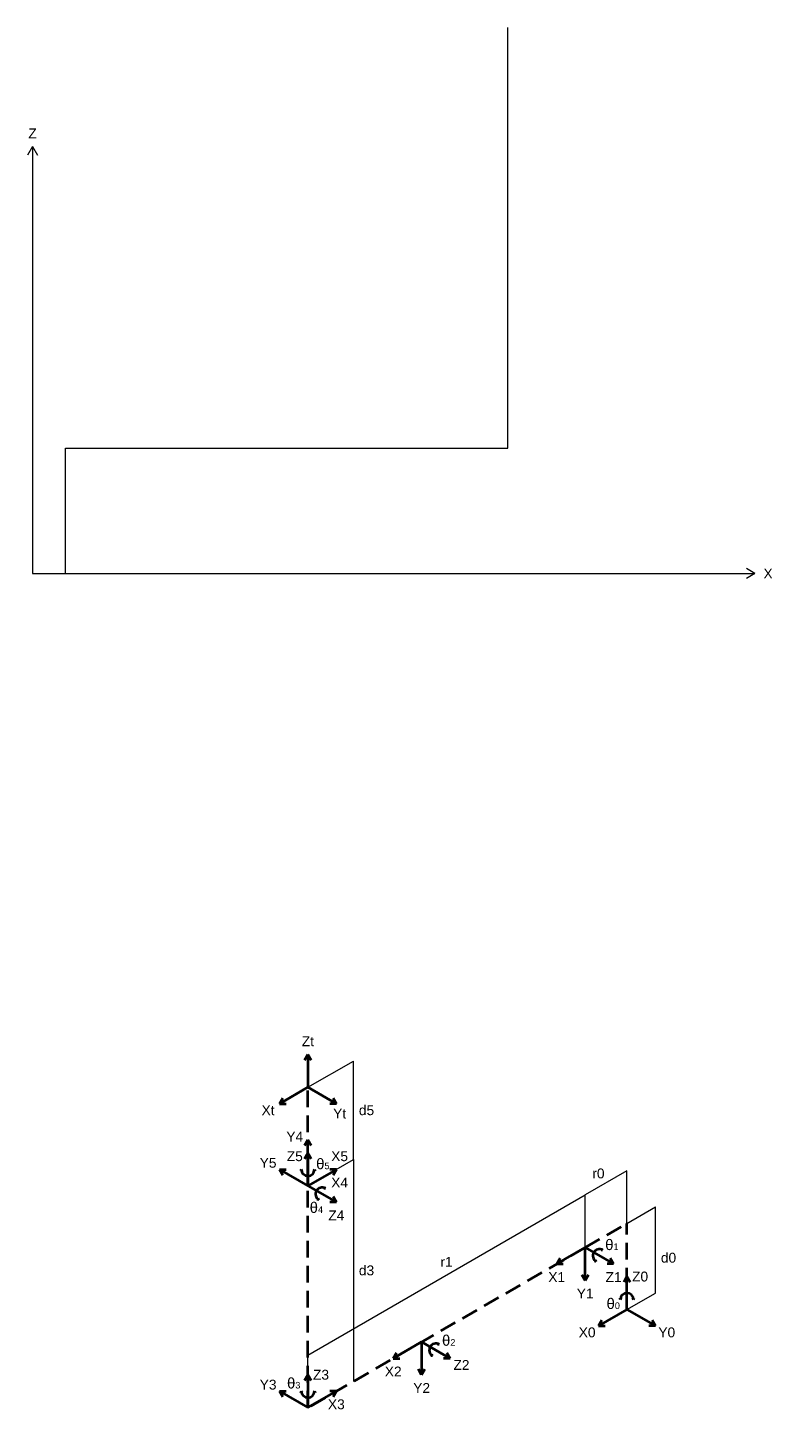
# Model space of a CAD drawing. Header units: millimetres. Extents: x 228 to 8791, y 273 to 5008.
# Drawn here: x 783 to 1917, y 2905 to 5008 of the extents above; entities that cross this region are included whole.
import ezdxf

# ---------------------------------------------------------------- set-up
doc = ezdxf.new("R2010")
doc.units = ezdxf.units.MM
doc.linetypes.add('DASHEDX2', pattern=[38.1, 25.4, -12.7])
for name, color, linetype, lineweight in [('Com Normal', 7, 'DASHEDX2', 70), ('Joint Direction', 5, 'Continuous', 70), ('X Axis', 1, 'Continuous', 70), ('Y Axis', 2, 'Continuous', 70), ('Z Axis', 3, 'Continuous', 70)]:
    doc.layers.add(name, color=color, linetype=linetype, lineweight=lineweight)
doc.layers.add('Link', color=7, linetype='Continuous')
doc.styles.get("Standard").update_dxf_attribs({"font": 'arial.ttf'})

msp = doc.modelspace()

# ---------------------------------------------------------------- linework, layer by layer
for p, q in [((1514.322, 4368.046), (1514.322, 5008.046)), ((790.822, 4827.046), (783.322, 4814.056)), ((790.822, 4827.046), (790.822, 4177.046)), ((790.822, 4827.046), (798.322, 4814.056)), ((790.822, 4177.046), (1890.822, 4177.046)), ((1890.822, 4177.046), (1877.832, 4184.546)), ((1890.822, 4177.046), (1877.832, 4169.546)), ((1210.1, 3394.979), (1279.382, 3434.979)), ((1279.382, 3284.979), (1279.382, 3434.979)), ((1210.1, 3244.979), (1279.382, 3284.979)), ((1279.382, 3284.979), (1279.382, 2947.356)), ((1695.941, 3267.856), (1632.288, 3231.106)), ((1695.941, 3187.856), (1695.941, 3267.856)), ((1210.1, 2987.356), (1632.288, 3231.106)), ((1632.288, 3151.106), (1632.288, 3231.106)), ((1695.941, 3187.856), (1739.242, 3212.856)), ((1739.242, 3081.856), (1739.242, 3212.856)), ((1695.941, 3056.856), (1739.242, 3081.856)), ((1210.1, 2907.356), (1210.1, 2987.356))]:
    msp.add_line(p, q)
at = {"layer": 'Com Normal'}
for p, q in [((1210.1, 2907.356), (1210.1, 3394.979)), ((1632.288, 3151.106), (1695.941, 3187.856)), ((1695.941, 3056.856), (1695.941, 3187.856)), ((1632.288, 3151.106), (1210.1, 2907.356))]:
    msp.add_line(p, q, dxfattribs=at)
at = {"layer": 'Joint Direction'}
for p, q in [((1200.1, 3269.979), (1199.044, 3267.714)), ((1200.1, 3269.979), (1201.534, 3267.931)), ((1220.1, 3269.979), (1218.666, 3267.931)), ((1220.1, 3269.979), (1221.157, 3267.714)), ((1236.751, 3241.14), (1234.26, 3240.922)), ((1236.751, 3241.14), (1235.317, 3243.188)), ((1226.751, 3223.819), (1224.26, 3224.037)), ((1226.751, 3223.819), (1225.694, 3226.085)), ((1658.938, 3147.267), (1656.448, 3147.049)), ((1658.938, 3147.267), (1657.504, 3149.315)), ((1648.938, 3129.946), (1646.448, 3130.164)), ((1648.938, 3129.946), (1647.882, 3132.212)), ((1685.941, 3071.856), (1684.884, 3074.122)), ((1685.941, 3071.856), (1687.375, 3073.904)), ((1705.941, 3071.856), (1704.507, 3073.904)), ((1705.941, 3071.856), (1706.997, 3074.122)), ((1399.956, 2986.196), (1398.9, 2988.462)), ((1409.956, 3003.517), (1407.466, 3003.299)), ((1409.956, 3003.517), (1408.522, 3005.565)), ((1399.956, 2986.196), (1397.466, 2986.414)), ((1200.1, 2932.356), (1199.044, 2930.091)), ((1200.1, 2932.356), (1201.534, 2930.308)), ((1220.1, 2932.356), (1218.666, 2930.308)), ((1220.1, 2932.356), (1221.157, 2930.091))]:
    msp.add_line(p, q, dxfattribs=at)
for centre, start, end in [((1210.1, 3269.979), 180, 0), ((1231.751, 3232.479), 60, 240), ((1653.938, 3138.606), 60, 240), ((1695.941, 3071.856), 0, 180), ((1404.956, 2994.856), 60, 240), ((1210.1, 2932.356), 180, 0)]:
    msp.add_arc(centre, 10, start, end, dxfattribs=at)
at = {"layer": 'Link'}
for p, q in [((840.822, 4177.046), (840.822, 4368.046)), ((840.822, 4368.046), (864.322, 4368.046)), ((864.322, 4368.046), (1514.322, 4368.046))]:
    msp.add_line(p, q, dxfattribs=at)
at = {"layer": 'X Axis'}
for p, q in [((1166.799, 3369.979), (1210.1, 3394.979)), ((1166.799, 3369.979), (1171.799, 3378.64)), ((1166.799, 3369.979), (1176.799, 3369.979)), ((1253.402, 3269.979), (1210.1, 3244.979)), ((1253.402, 3269.979), (1243.402, 3269.979)), ((1253.402, 3269.979), (1248.402, 3261.319)), ((1588.986, 3126.106), (1632.288, 3151.106)), ((1588.986, 3126.106), (1593.986, 3134.767)), ((1588.986, 3126.106), (1598.986, 3126.106)), ((1695.941, 3056.856), (1652.639, 3031.856)), ((1652.639, 3031.856), (1657.639, 3040.517)), ((1652.639, 3031.856), (1662.639, 3031.856)), ((1340.004, 2982.356), (1383.305, 3007.356)), ((1340.004, 2982.356), (1345.004, 2991.017)), ((1340.004, 2982.356), (1350.004, 2982.356)), ((1210.1, 2907.356), (1253.402, 2932.356)), ((1253.402, 2932.356), (1243.402, 2932.356)), ((1253.402, 2932.356), (1248.402, 2923.696))]:
    msp.add_line(p, q, dxfattribs=at)
at = {"layer": 'Y Axis'}
for p, q in [((1210.1, 3394.979), (1253.402, 3369.979)), ((1253.402, 3369.979), (1243.402, 3369.979)), ((1253.402, 3369.979), (1248.402, 3378.64)), ((1210.1, 3314.979), (1205.1, 3306.319)), ((1210.1, 3244.979), (1210.1, 3314.979)), ((1210.1, 3314.979), (1215.1, 3306.319)), ((1166.799, 3269.979), (1210.1, 3244.979)), ((1166.799, 3269.979), (1171.799, 3261.319)), ((1166.799, 3269.979), (1176.799, 3269.979)), ((1632.288, 3101.106), (1632.288, 3151.106)), ((1632.288, 3101.106), (1627.288, 3109.767)), ((1632.288, 3101.106), (1637.288, 3109.767)), ((1695.941, 3056.856), (1739.242, 3031.856)), ((1739.242, 3031.856), (1729.242, 3031.856)), ((1739.242, 3031.856), (1734.242, 3040.517)), ((1383.305, 3007.356), (1383.305, 2957.356)), ((1383.305, 2957.356), (1378.305, 2966.017)), ((1383.305, 2957.356), (1388.305, 2966.017)), ((1166.799, 2932.356), (1210.1, 2907.356)), ((1166.799, 2932.356), (1171.799, 2923.696)), ((1166.799, 2932.356), (1176.799, 2932.356))]:
    msp.add_line(p, q, dxfattribs=at)
at = {"layer": 'Z Axis'}
for p, q in [((1210.1, 3444.979), (1205.1, 3436.319)), ((1210.1, 3444.979), (1210.1, 3394.979)), ((1210.1, 3444.979), (1215.1, 3436.319)), ((1210.1, 3294.979), (1205.1, 3286.319)), ((1210.1, 3294.979), (1210.1, 3244.979)), ((1210.1, 3294.979), (1215.1, 3286.319)), ((1210.1, 3244.979), (1253.402, 3219.979)), ((1253.402, 3219.979), (1243.402, 3219.979)), ((1253.402, 3219.979), (1248.402, 3228.64)), ((1632.288, 3151.106), (1675.589, 3126.106)), ((1675.589, 3126.106), (1670.589, 3134.767)), ((1675.589, 3126.106), (1665.589, 3126.106)), ((1695.941, 3106.856), (1690.941, 3098.196)), ((1695.941, 3056.856), (1695.941, 3106.856)), ((1695.941, 3106.856), (1700.941, 3098.196)), ((1383.305, 3007.356), (1426.607, 2982.356)), ((1426.607, 2982.356), (1421.607, 2991.017)), ((1426.607, 2982.356), (1416.607, 2982.356)), ((1210.1, 2957.356), (1205.1, 2948.696)), ((1210.1, 2957.356), (1210.1, 2907.356)), ((1210.1, 2957.356), (1215.1, 2948.696))]:
    msp.add_line(p, q, dxfattribs=at)

# ---------------------------------------------------------------- texts
at = {"char_height": 15, "attachment_point": 5}
for s, insert in [('\\pxqc;Z', (790.822, 4847.046)), ('\\pxqc;X', (1910.822, 4177.046)), ('\\pxqc;Zt', (1210.1, 3464.979)), ('\\pxqc;Xt', (1149.479, 3359.979)), ('\\pxqc;d5', (1299.382, 3359.979)), ('\\pxqc;Yt', (1258.402, 3354.979)), ('Y4', (1190.1, 3319.979)), ('\\pxqc;Y5', (1149.479, 3279.979)), ('\\pxqc;Z5', (1190.1, 3289.979)), ('{\\H1.08333x;θ\\H0.61538x;5}', (1232.857, 3278.376)), ('\\pxqc;X5', (1258.402, 3289.979)), ('\\pxqc;r0', (1652.538, 3263.784)), ('\\pxqc;X4', (1258.402, 3249.979)), ('{\\H1.08333x;θ\\H0.61538x;4}', (1222.99, 3211.854)), ('\\pxqc;Z4', (1253.402, 3199.979)), ('{\\H1.08333x;θ\\H0.61538x;1}', (1672.989, 3155.271)), ('\\pxqc;r1', (1421.194, 3129.231)), ('\\pxqc;d0', (1759.242, 3135.507)), ('\\pxqc;d3', (1299.382, 3116.168)), ('\\pxqc;X1', (1588.986, 3106.106)), ('\\pxqc;Z1', (1675.589, 3106.106)), ('\\pxqc;Z0', (1715.941, 3106.856)), ('\\pxqc;Y1', (1632.288, 3081.106)), ('{\\H1.08333x;θ\\H0.61538x;0}', (1675.052, 3065.572)), ('\\pxqc;X0', (1635.319, 3021.856)), ('\\pxqc;Y0', (1756.562, 3021.856)), ('{\\H1.08333x;θ\\H0.61538x;2}', (1424.501, 3009.626)), ('\\pxqc;X2', (1340.004, 2962.356)), ('\\pxqc;Z2', (1443.927, 2972.356)), ('\\pxqc;Y3', (1149.479, 2942.356)), ('{\\H1.08333x;θ\\H0.61538x;3}', (1188.506, 2944.578)), ('\\pxqc;Z3', (1230.1, 2957.356)), ('\\pxqc;Y2', (1383.305, 2937.356)), ('\\pxqc;X3', (1253.402, 2912.356))]:
    msp.add_mtext_dynamic_manual_height_columns(s, width=45.51347, gutter_width=12.5, heights=[0], dxfattribs=dict(at, insert=insert))

doc.saveas('drawing.dxf')
